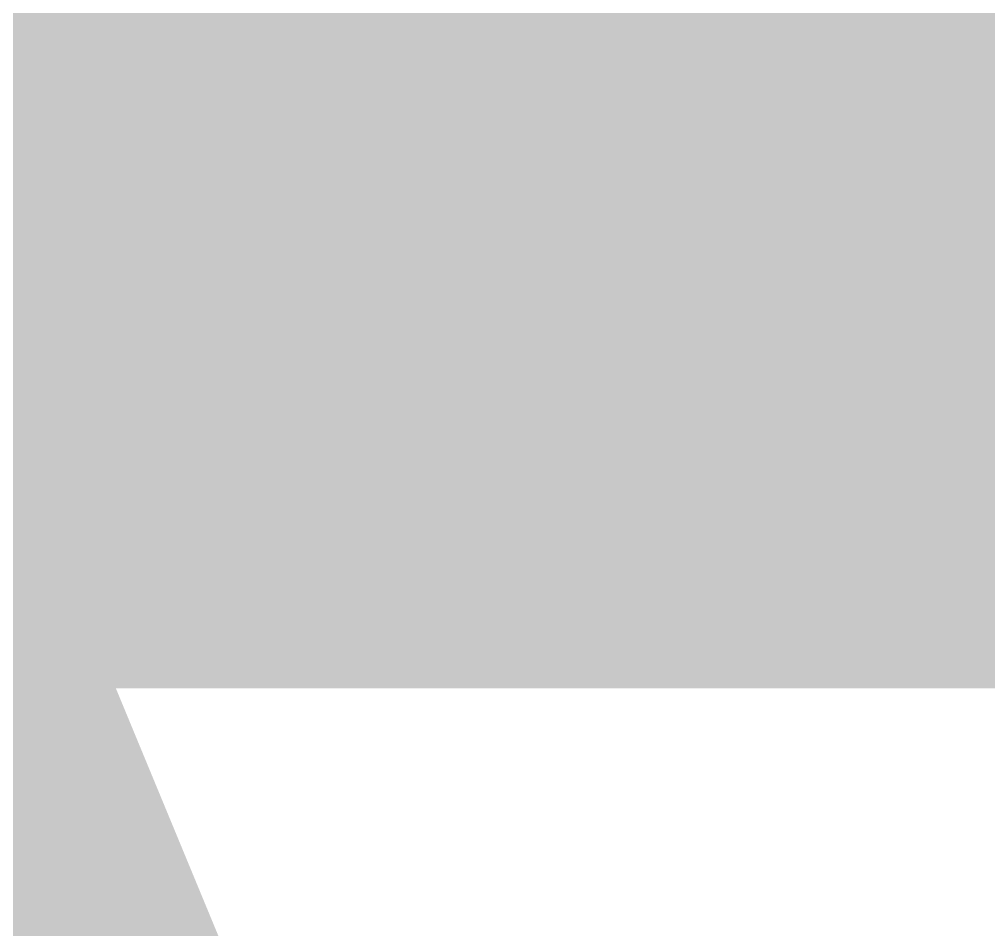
# Model space of a CAD drawing. Header units: inches. Extents: x -2 to 289, y -4 to 187.
# Drawn here: x 110.3691 to 110.8088, y 12.6103 to 13.0232 of the extents above; entities that cross this region are included whole.
import ezdxf

# ---------------------------------------------------------------- set-up
doc = ezdxf.new("R2010")
doc.units = ezdxf.units.IN
doc.layers.add('Layer 2', color=76, linetype='Continuous')
doc.layers.add('Top Layer', color=1, linetype='Continuous')

msp = doc.modelspace()

# ---------------------------------------------------------------- hatches: boundary and pattern name
at = {"layer": 'Layer 2'}
h = msp.add_hatch(color=76, dxfattribs=at)
h.paths.add_polyline_path([(111.92168, 28.64224), (116.89975, 28.64223), (116.95794, 28.64224), (116.95795, 28.64223), (117.00895, 28.64223), (117.22313, 28.59963), (117.4249, 28.51606), (117.60647, 28.39473), (117.76089, 28.24031), (117.88222, 28.05873), (117.96578, 27.85697), (117.99734, 27.6983), (118.00838, 27.53387), (118.00838, 27.53359), (118.00838, 27.53359), (118.0084, 27.53357), (118.0084, 15.96986), (118.01681, 15.88445), (118.08217, 15.72665), (118.20294, 15.60587), (118.36075, 15.54051), (118.44615, 15.5321), (119.99875, 15.53209), (120.04391, 15.5321), (120.09244, 15.52245), (120.09245, 15.52245), (120.09246, 15.52244), (120.14203, 15.51258), (120.2253, 15.47809), (120.24429, 15.4654), (120.2443, 15.4654), (120.24431, 15.46539), (120.30848, 15.42252), (120.37222, 15.35877), (120.39981, 15.31748), (120.39982, 15.31746), (120.39983, 15.31745), (120.42779, 15.2756), (120.43363, 15.26152), (120.43486, 15.25531), (120.45195, 15.21403), (120.45958, 15.17002), (120.46186, 15.16412), (120.48178, 15.04914), (120.4818, 14.89317), (120.48179, 13.26204), (120.48179, 13.20486), (120.47495, 13.17044), (120.47495, 13.17043), (120.47494, 13.17042), (120.46228, 13.10675), (120.41882, 13.00183), (120.37679, 12.93892), (120.37679, 12.93891), (120.36324, 12.91864), (120.28293, 12.83833), (120.22232, 12.79783), (120.22231, 12.79783), (120.19975, 12.78276), (120.09483, 12.7393), (120.03117, 12.72664), (120.03115, 12.72663), (120.03114, 12.72663), (119.99672, 12.71979), (119.93993, 12.71979), (101.39445, 12.71979), (101.32822, 12.71979), (101.1983, 12.74563), (101.07592, 12.79632), (100.96578, 12.86991), (100.87212, 12.96358), (100.79853, 13.07372), (100.74784, 13.1961), (100.722, 13.32602), (100.722, 13.39225), (100.722, 21.706), (100.722, 23.8203), (100.74928, 23.95743), (100.80278, 24.08661), (100.88046, 24.20287), (100.97933, 24.30173), (101.09558, 24.37942), (101.22476, 24.43292), (101.36189, 24.4602), (102.48009, 24.46019), (102.57556, 24.4602), (102.75197, 24.38713), (102.88699, 24.25212), (102.93221, 24.14294), (102.96005, 23.98026), (102.96005, 23.98024), (102.96005, 23.98024), (102.96005, 23.98023), (102.96005, 21.19645), (102.97031, 21.09228), (103.05004, 20.8998), (103.19736, 20.75248), (103.38983, 20.67276), (103.494, 20.6625), (109.91809, 20.6625), (110.00489, 20.67104), (110.16527, 20.73747), (110.28802, 20.86022), (110.35445, 21.0206), (110.36299, 21.1074), (110.363, 21.1074), (110.363, 28.08092), (110.363, 28.19257), (110.44845, 28.39888), (110.60635, 28.55678), (110.81266, 28.64224), (110.92431, 28.64223), (110.92431, 28.64224)])
h.paths.add_polyline_path([(113.0718, 27.116), (112.90193, 27.116), (112.74499, 27.05099), (112.62488, 26.93088), (112.55987, 26.77394), (112.55987, 26.60407), (112.58745, 26.53747), (112.59787, 26.42056), (112.49856, 26.32285), (112.44579, 26.30099), (112.32568, 26.18087), (112.26067, 26.02394), (112.26067, 25.85407), (112.32568, 25.69713), (112.44579, 25.57701), (112.49856, 25.55516), (112.59787, 25.45744), (112.58745, 25.34053), (112.55987, 25.27393), (112.55987, 25.10406), (112.62488, 24.94713), (112.74499, 24.82701), (112.90193, 24.762), (113.0718, 24.762), (113.22874, 24.82701), (113.34886, 24.94713), (113.41387, 25.10406), (113.41387, 25.27393), (113.3889, 25.3342), (113.3947, 25.47151), (113.4789, 25.54617), (113.55334, 25.57701), (113.67346, 25.69713), (113.73847, 25.85407), (113.73847, 26.02394), (113.67346, 26.18087), (113.55334, 26.30099), (113.4789, 26.33183), (113.3947, 26.40649), (113.3889, 26.5438), (113.41387, 26.60407), (113.41387, 26.77394), (113.34886, 26.93088), (113.22874, 27.05099)], flags=0)
h.paths.add_polyline_path([(117.48054, 20.6784), (117.31067, 20.6784), (117.15373, 20.61339), (117.03362, 20.49327), (116.96861, 20.33633), (116.96861, 20.16646), (117.03362, 20.00953), (117.15373, 19.88941), (117.31067, 19.8244), (117.48054, 19.8244), (117.63748, 19.88941), (117.7576, 20.00953), (117.82261, 20.16646), (117.82261, 20.33633), (117.7576, 20.49327), (117.63748, 20.61339)], flags=0)
h.paths.add_polyline_path([(114.56293, 18.2465), (114.39306, 18.2465), (114.23612, 18.18149), (114.11601, 18.06138), (114.051, 17.90444), (114.051, 17.73457), (114.07596, 17.6743), (113.96703, 17.49678), (113.96545, 17.49592), (113.80992, 17.43149), (113.68981, 17.31138), (113.6248, 17.15444), (113.6248, 16.98457), (113.68981, 16.82763), (113.80992, 16.70751), (113.96545, 16.64309), (113.96703, 16.64222), (114.07596, 16.4647), (114.051, 16.40444), (114.051, 16.23456), (114.11601, 16.07763), (114.23612, 15.95751), (114.39306, 15.8925), (114.56293, 15.8925), (114.71987, 15.95751), (114.83999, 16.07763), (114.905, 16.23456), (114.905, 16.40444), (114.88003, 16.4647), (114.99117, 16.6425), (115.01453, 16.6425), (115.17147, 16.70751), (115.29159, 16.82763), (115.3566, 16.98457), (115.3566, 17.15444), (115.29159, 17.31138), (115.17147, 17.43149), (115.01453, 17.4965), (114.99117, 17.4965), (114.88003, 17.6743), (114.905, 17.73457), (114.905, 17.90444), (114.83999, 18.06138), (114.71987, 18.18149)], flags=0)
h.paths.add_polyline_path([(118.85534, 14.27379), (118.68546, 14.27379), (118.52853, 14.20878), (118.40841, 14.08867), (118.3434, 13.93173), (118.3434, 13.76186), (118.40841, 13.60492), (118.52853, 13.4848), (118.68546, 13.41979), (118.85534, 13.41979), (119.01227, 13.4848), (119.13239, 13.60492), (119.1974, 13.76186), (119.1974, 13.93173), (119.13239, 14.08867), (119.01227, 14.20878)], flags=0)
at = {"layer": 'Top Layer'}
msp.add_hatch(color=1, dxfattribs=at).paths.add_polyline_path([(99.8728, 24.58719), (99.94858, 24.5872), (100.08862, 24.5292), (100.1958, 24.42202), (100.23696, 24.32263), (100.25379, 24.20622), (100.2538, 21.4884), (100.25705, 21.42216), (100.2829, 21.29222), (100.3336, 21.16982), (100.4072, 21.05967), (100.50088, 20.96599), (100.61103, 20.89238), (100.73343, 20.84169), (100.86337, 20.81584), (100.92961, 20.81259), (109.79206, 20.81259), (109.9179, 20.78756), (110.03644, 20.73845), (110.14313, 20.66717), (110.23386, 20.57644), (110.30515, 20.46975), (110.35425, 20.35121), (110.37928, 20.22536), (110.37928, 20.16121), (110.37928, 12.88391), (110.39002, 12.77487), (110.47347, 12.57339), (110.62768, 12.41919), (110.82915, 12.33573), (110.93819, 12.32499), (115.66265, 12.32499), (115.76216, 12.3255), (115.94642, 12.25029), (116.08787, 12.11029), (116.1568, 11.94626), (116.16548, 11.8273), (116.16548, 4.33169), (116.1655, 4.00552), (116.08205, 3.80404), (115.92785, 3.64984), (115.72637, 3.56639), (115.61733, 3.5664), (114.01509, 3.5664), (113.92308, 3.5664), (113.75305, 3.63682), (113.62292, 3.76695), (113.5525, 3.93698), (113.5525, 4.02899), (113.55249, 11.01437), (113.54059, 11.13055), (113.45079, 11.34497), (113.28578, 11.5087), (113.07595, 11.59464), (113.07067, 11.59681), (112.9544, 11.60779), (107.2388, 11.6078), (107.13684, 11.6078), (106.94845, 11.68583), (106.80426, 11.83002), (106.72623, 12.01841), (106.72623, 12.12037), (106.72623, 14.80218), (106.72289, 14.87022), (106.69634, 15.00368), (106.64426, 15.1294), (106.56866, 15.24254), (106.47244, 15.33876), (106.3593, 15.41436), (106.23358, 15.46643), (106.10012, 15.49298), (106.03208, 15.49632), (98.27377, 15.49633), (98.18109, 15.49632), (97.9993, 15.53248), (97.82805, 15.60342), (97.67393, 15.70639), (97.54287, 15.83746), (97.43989, 15.99157), (97.36896, 16.16282), (97.3328, 16.34461), (97.3328, 16.43729), (97.3328, 24.014), (97.3328, 24.12801), (97.42006, 24.33869), (97.58131, 24.49993), (97.79198, 24.5872), (97.906, 24.58719)])

doc.saveas('drawing.dxf')
